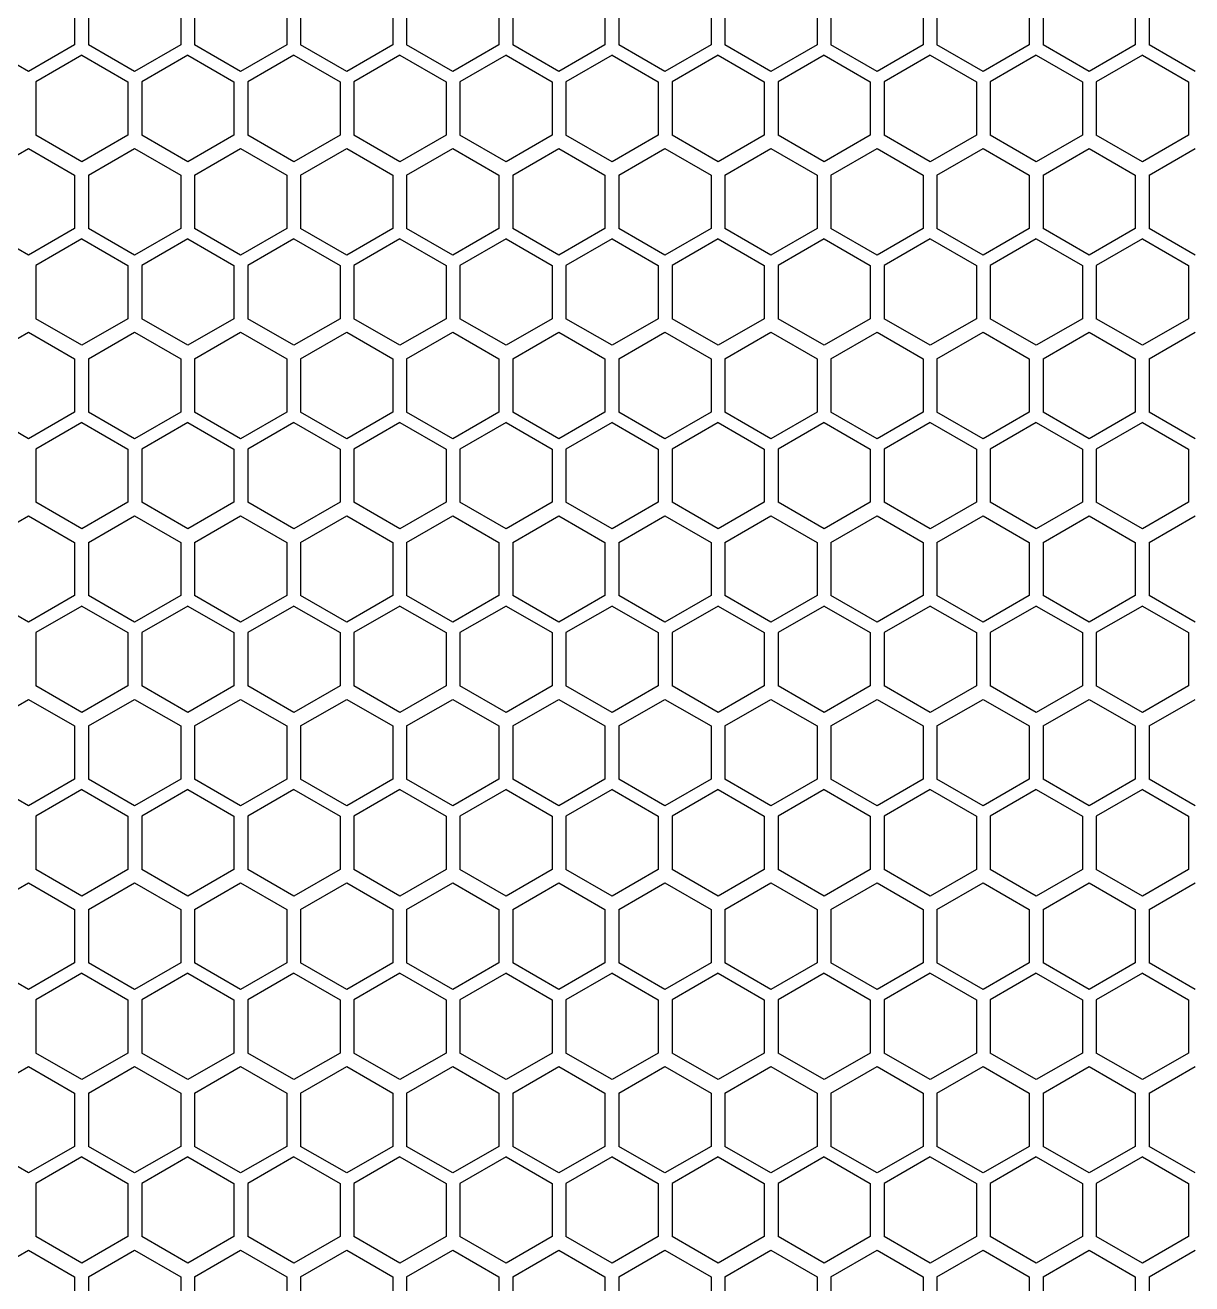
# Model space of a CAD drawing. Extents: x 61367 to 140945, y -1257 to 25588.
# Drawn here: x 73645 to 73746.2, y 15780.4 to 15889.6 of the extents above; entities that cross this region are included whole.
import ezdxf

# ---------------------------------------------------------------- set-up
doc = ezdxf.new("R2010")
doc.units = 0
doc.header["$MEASUREMENT"] = 0
doc.layers.get('0').update_dxf_attribs({"linetype": 'CONTINUOUS'})
doc.layers.add('4215-0412-2_0', color=7, linetype='CONTINUOUS')

# ---------------------------------------------------------------- blocks, each defined once
blk = doc.blocks.new('ERGRTHTHRT')
at = {"layer": '4215-0412-2_0', "color": 7, "linetype": 'Continuous'}
for p, q in [((-37524.92, -67801.05), (-37524.92, -67805.67)), ((-37523.72, -67801.05), (-37523.72, -67805.67)), ((-37515.72, -67801.05), (-37515.72, -67805.67)), ((-37514.52, -67801.05), (-37514.52, -67805.67)), ((-37506.52, -67801.05), (-37506.52, -67805.67)), ((-37505.32, -67801.05), (-37505.32, -67805.67)), ((-37497.32, -67801.05), (-37497.32, -67805.67)), ((-37496.12, -67801.05), (-37496.12, -67805.67)), ((-37488.12, -67801.05), (-37488.12, -67805.67)), ((-37486.92, -67801.05), (-37486.92, -67805.67)), ((-37478.92, -67801.05), (-37478.92, -67805.67)), ((-37477.72, -67801.05), (-37477.72, -67805.67)), ((-37469.72, -67801.05), (-37469.72, -67805.67)), ((-37468.52, -67801.05), (-37468.52, -67805.67)), ((-37460.52, -67801.05), (-37460.52, -67805.67)), ((-37459.32, -67801.05), (-37459.32, -67805.67)), ((-37451.32, -67801.05), (-37451.32, -67805.67)), ((-37450.12, -67801.05), (-37450.12, -67805.67)), ((-37442.12, -67801.05), (-37442.12, -67805.67)), ((-37440.92, -67801.05), (-37440.92, -67805.67)), ((-37432.92, -67801.05), (-37432.92, -67805.67)), ((-37431.72, -67801.05), (-37431.72, -67805.67)), ((-37528.92, -67807.98), (-37532.92, -67805.67)), ((-37524.92, -67805.67), (-37528.92, -67807.98)), ((-37519.72, -67807.98), (-37523.72, -67805.67)), ((-37515.72, -67805.67), (-37519.72, -67807.98)), ((-37510.52, -67807.98), (-37514.52, -67805.67)), ((-37506.52, -67805.67), (-37510.52, -67807.98)), ((-37501.32, -67807.98), (-37505.32, -67805.67)), ((-37497.32, -67805.67), (-37501.32, -67807.98)), ((-37492.12, -67807.98), (-37496.12, -67805.67)), ((-37488.12, -67805.67), (-37492.12, -67807.98)), ((-37482.92, -67807.98), (-37486.92, -67805.67)), ((-37478.92, -67805.67), (-37482.92, -67807.98)), ((-37473.72, -67807.98), (-37477.72, -67805.67)), ((-37469.72, -67805.67), (-37473.72, -67807.98)), ((-37464.52, -67807.98), (-37468.52, -67805.67)), ((-37460.52, -67805.67), (-37464.52, -67807.98)), ((-37455.32, -67807.98), (-37459.32, -67805.67)), ((-37451.32, -67805.67), (-37455.32, -67807.98)), ((-37446.12, -67807.98), (-37450.12, -67805.67)), ((-37442.12, -67805.67), (-37446.12, -67807.98)), ((-37436.92, -67807.98), (-37440.92, -67805.67)), ((-37432.92, -67805.67), (-37436.92, -67807.98)), ((-37427.72, -67807.98), (-37431.72, -67805.67)), ((-37524.3, -67806.57), (-37528.3, -67808.88)), ((-37524.3, -67806.57), (-37520.3, -67808.88)), ((-37515.1, -67806.57), (-37519.1, -67808.88)), ((-37515.1, -67806.57), (-37511.1, -67808.88)), ((-37505.9, -67806.57), (-37509.9, -67808.88)), ((-37505.9, -67806.57), (-37501.9, -67808.88)), ((-37496.7, -67806.57), (-37500.7, -67808.88)), ((-37496.7, -67806.57), (-37492.7, -67808.88)), ((-37487.5, -67806.57), (-37491.5, -67808.88)), ((-37487.5, -67806.57), (-37483.5, -67808.88)), ((-37478.3, -67806.57), (-37482.3, -67808.88)), ((-37478.3, -67806.57), (-37474.3, -67808.88)), ((-37469.1, -67806.57), (-37473.1, -67808.88)), ((-37469.1, -67806.57), (-37465.1, -67808.88)), ((-37459.9, -67806.57), (-37463.9, -67808.88)), ((-37459.9, -67806.57), (-37455.9, -67808.88)), ((-37450.7, -67806.57), (-37454.7, -67808.88)), ((-37450.7, -67806.57), (-37446.7, -67808.88)), ((-37441.5, -67806.57), (-37445.5, -67808.88)), ((-37441.5, -67806.57), (-37437.5, -67808.88)), ((-37432.3, -67806.57), (-37436.3, -67808.88)), ((-37432.3, -67806.57), (-37428.3, -67808.88)), ((-37528.3, -67808.88), (-37528.3, -67813.5)), ((-37520.3, -67808.88), (-37520.3, -67813.5)), ((-37519.1, -67808.88), (-37519.1, -67813.5)), ((-37511.1, -67808.88), (-37511.1, -67813.5)), ((-37509.9, -67808.88), (-37509.9, -67813.5)), ((-37501.9, -67808.88), (-37501.9, -67813.5)), ((-37500.7, -67808.88), (-37500.7, -67813.5)), ((-37492.7, -67808.88), (-37492.7, -67813.5)), ((-37491.5, -67808.88), (-37491.5, -67813.5)), ((-37483.5, -67808.88), (-37483.5, -67813.5)), ((-37482.3, -67808.88), (-37482.3, -67813.5)), ((-37474.3, -67808.88), (-37474.3, -67813.5)), ((-37473.1, -67808.88), (-37473.1, -67813.5)), ((-37465.1, -67808.88), (-37465.1, -67813.5)), ((-37463.9, -67808.88), (-37463.9, -67813.5)), ((-37455.9, -67808.88), (-37455.9, -67813.5)), ((-37454.7, -67808.88), (-37454.7, -67813.5)), ((-37446.7, -67808.88), (-37446.7, -67813.5)), ((-37445.5, -67808.88), (-37445.5, -67813.5)), ((-37437.5, -67808.88), (-37437.5, -67813.5)), ((-37436.3, -67808.88), (-37436.3, -67813.5)), ((-37428.3, -67808.88), (-37428.3, -67813.5)), ((-37524.3, -67815.81), (-37528.3, -67813.5)), ((-37520.3, -67813.5), (-37524.3, -67815.81)), ((-37515.1, -67815.81), (-37519.1, -67813.5)), ((-37511.1, -67813.5), (-37515.1, -67815.81)), ((-37505.9, -67815.81), (-37509.9, -67813.5)), ((-37501.9, -67813.5), (-37505.9, -67815.81)), ((-37496.7, -67815.81), (-37500.7, -67813.5)), ((-37492.7, -67813.5), (-37496.7, -67815.81)), ((-37487.5, -67815.81), (-37491.5, -67813.5)), ((-37483.5, -67813.5), (-37487.5, -67815.81)), ((-37478.3, -67815.81), (-37482.3, -67813.5)), ((-37474.3, -67813.5), (-37478.3, -67815.81)), ((-37469.1, -67815.81), (-37473.1, -67813.5)), ((-37465.1, -67813.5), (-37469.1, -67815.81)), ((-37459.9, -67815.81), (-37463.9, -67813.5)), ((-37455.9, -67813.5), (-37459.9, -67815.81)), ((-37450.7, -67815.81), (-37454.7, -67813.5)), ((-37446.7, -67813.5), (-37450.7, -67815.81)), ((-37441.5, -67815.81), (-37445.5, -67813.5)), ((-37437.5, -67813.5), (-37441.5, -67815.81)), ((-37432.3, -67815.81), (-37436.3, -67813.5)), ((-37428.3, -67813.5), (-37432.3, -67815.81)), ((-37532.92, -67816.98), (-37528.92, -67814.67)), ((-37528.92, -67814.67), (-37524.92, -67816.98)), ((-37523.72, -67816.98), (-37519.72, -67814.67)), ((-37519.72, -67814.67), (-37515.72, -67816.98)), ((-37514.52, -67816.98), (-37510.52, -67814.67)), ((-37510.52, -67814.67), (-37506.52, -67816.98)), ((-37505.32, -67816.98), (-37501.32, -67814.67)), ((-37501.32, -67814.67), (-37497.32, -67816.98)), ((-37496.12, -67816.98), (-37492.12, -67814.67)), ((-37492.12, -67814.67), (-37488.12, -67816.98)), ((-37486.92, -67816.98), (-37482.92, -67814.67)), ((-37482.92, -67814.67), (-37478.92, -67816.98)), ((-37477.72, -67816.98), (-37473.72, -67814.67)), ((-37473.72, -67814.67), (-37469.72, -67816.98)), ((-37468.52, -67816.98), (-37464.52, -67814.67)), ((-37464.52, -67814.67), (-37460.52, -67816.98)), ((-37459.32, -67816.98), (-37455.32, -67814.67)), ((-37455.32, -67814.67), (-37451.32, -67816.98)), ((-37450.12, -67816.98), (-37446.12, -67814.67)), ((-37446.12, -67814.67), (-37442.12, -67816.98)), ((-37440.92, -67816.98), (-37436.92, -67814.67)), ((-37436.92, -67814.67), (-37432.92, -67816.98)), ((-37431.72, -67816.98), (-37427.72, -67814.67)), ((-37524.92, -67816.98), (-37524.92, -67821.6)), ((-37523.72, -67816.98), (-37523.72, -67821.6)), ((-37515.72, -67816.98), (-37515.72, -67821.6)), ((-37514.52, -67816.98), (-37514.52, -67821.6)), ((-37506.52, -67816.98), (-37506.52, -67821.6)), ((-37505.32, -67816.98), (-37505.32, -67821.6)), ((-37497.32, -67816.98), (-37497.32, -67821.6)), ((-37496.12, -67816.98), (-37496.12, -67821.6)), ((-37488.12, -67816.98), (-37488.12, -67821.6)), ((-37486.92, -67816.98), (-37486.92, -67821.6)), ((-37478.92, -67816.98), (-37478.92, -67821.6)), ((-37477.72, -67816.98), (-37477.72, -67821.6)), ((-37469.72, -67816.98), (-37469.72, -67821.6)), ((-37468.52, -67816.98), (-37468.52, -67821.6)), ((-37460.52, -67816.98), (-37460.52, -67821.6)), ((-37459.32, -67816.98), (-37459.32, -67821.6)), ((-37451.32, -67816.98), (-37451.32, -67821.6)), ((-37450.12, -67816.98), (-37450.12, -67821.6)), ((-37442.12, -67816.98), (-37442.12, -67821.6)), ((-37440.92, -67816.98), (-37440.92, -67821.6)), ((-37432.92, -67816.98), (-37432.92, -67821.6)), ((-37431.72, -67816.98), (-37431.72, -67821.6)), ((-37528.92, -67823.91), (-37532.92, -67821.6)), ((-37524.92, -67821.6), (-37528.92, -67823.91)), ((-37519.72, -67823.91), (-37523.72, -67821.6)), ((-37515.72, -67821.6), (-37519.72, -67823.91)), ((-37510.52, -67823.91), (-37514.52, -67821.6)), ((-37506.52, -67821.6), (-37510.52, -67823.91)), ((-37501.32, -67823.91), (-37505.32, -67821.6)), ((-37497.32, -67821.6), (-37501.32, -67823.91)), ((-37492.12, -67823.91), (-37496.12, -67821.6)), ((-37488.12, -67821.6), (-37492.12, -67823.91)), ((-37482.92, -67823.91), (-37486.92, -67821.6)), ((-37478.92, -67821.6), (-37482.92, -67823.91)), ((-37473.72, -67823.91), (-37477.72, -67821.6)), ((-37469.72, -67821.6), (-37473.72, -67823.91)), ((-37464.52, -67823.91), (-37468.52, -67821.6)), ((-37460.52, -67821.6), (-37464.52, -67823.91)), ((-37455.32, -67823.91), (-37459.32, -67821.6)), ((-37451.32, -67821.6), (-37455.32, -67823.91)), ((-37446.12, -67823.91), (-37450.12, -67821.6)), ((-37442.12, -67821.6), (-37446.12, -67823.91)), ((-37436.92, -67823.91), (-37440.92, -67821.6)), ((-37432.92, -67821.6), (-37436.92, -67823.91)), ((-37427.72, -67823.91), (-37431.72, -67821.6)), ((-37524.3, -67822.5), (-37528.3, -67824.81)), ((-37524.3, -67822.5), (-37520.3, -67824.81)), ((-37515.1, -67822.5), (-37519.1, -67824.81)), ((-37515.1, -67822.5), (-37511.1, -67824.81)), ((-37505.9, -67822.5), (-37509.9, -67824.81)), ((-37505.9, -67822.5), (-37501.9, -67824.81)), ((-37496.7, -67822.5), (-37500.7, -67824.81)), ((-37496.7, -67822.5), (-37492.7, -67824.81)), ((-37487.5, -67822.5), (-37491.5, -67824.81)), ((-37487.5, -67822.5), (-37483.5, -67824.81)), ((-37478.3, -67822.5), (-37482.3, -67824.81)), ((-37478.3, -67822.5), (-37474.3, -67824.81)), ((-37469.1, -67822.5), (-37473.1, -67824.81)), ((-37469.1, -67822.5), (-37465.1, -67824.81)), ((-37459.9, -67822.5), (-37463.9, -67824.81)), ((-37459.9, -67822.5), (-37455.9, -67824.81)), ((-37450.7, -67822.5), (-37454.7, -67824.81)), ((-37450.7, -67822.5), (-37446.7, -67824.81)), ((-37441.5, -67822.5), (-37445.5, -67824.81)), ((-37441.5, -67822.5), (-37437.5, -67824.81)), ((-37432.3, -67822.5), (-37436.3, -67824.81)), ((-37432.3, -67822.5), (-37428.3, -67824.81)), ((-37528.3, -67824.81), (-37528.3, -67829.43)), ((-37520.3, -67824.81), (-37520.3, -67829.43)), ((-37519.1, -67824.81), (-37519.1, -67829.43)), ((-37511.1, -67824.81), (-37511.1, -67829.43)), ((-37509.9, -67824.81), (-37509.9, -67829.43)), ((-37501.9, -67824.81), (-37501.9, -67829.43)), ((-37500.7, -67824.81), (-37500.7, -67829.43)), ((-37492.7, -67824.81), (-37492.7, -67829.43)), ((-37491.5, -67824.81), (-37491.5, -67829.43)), ((-37483.5, -67824.81), (-37483.5, -67829.43)), ((-37482.3, -67824.81), (-37482.3, -67829.43)), ((-37474.3, -67824.81), (-37474.3, -67829.43)), ((-37473.1, -67824.81), (-37473.1, -67829.43)), ((-37465.1, -67824.81), (-37465.1, -67829.43)), ((-37463.9, -67824.81), (-37463.9, -67829.43)), ((-37455.9, -67824.81), (-37455.9, -67829.43)), ((-37454.7, -67824.81), (-37454.7, -67829.43)), ((-37446.7, -67824.81), (-37446.7, -67829.43)), ((-37445.5, -67824.81), (-37445.5, -67829.43)), ((-37437.5, -67824.81), (-37437.5, -67829.43)), ((-37436.3, -67824.81), (-37436.3, -67829.43)), ((-37428.3, -67824.81), (-37428.3, -67829.43)), ((-37524.3, -67831.74), (-37528.3, -67829.43)), ((-37520.3, -67829.43), (-37524.3, -67831.74)), ((-37515.1, -67831.74), (-37519.1, -67829.43)), ((-37511.1, -67829.43), (-37515.1, -67831.74)), ((-37505.9, -67831.74), (-37509.9, -67829.43)), ((-37501.9, -67829.43), (-37505.9, -67831.74)), ((-37496.7, -67831.74), (-37500.7, -67829.43)), ((-37492.7, -67829.43), (-37496.7, -67831.74)), ((-37487.5, -67831.74), (-37491.5, -67829.43)), ((-37483.5, -67829.43), (-37487.5, -67831.74)), ((-37478.3, -67831.74), (-37482.3, -67829.43)), ((-37474.3, -67829.43), (-37478.3, -67831.74)), ((-37469.1, -67831.74), (-37473.1, -67829.43)), ((-37465.1, -67829.43), (-37469.1, -67831.74)), ((-37459.9, -67831.74), (-37463.9, -67829.43)), ((-37455.9, -67829.43), (-37459.9, -67831.74)), ((-37450.7, -67831.74), (-37454.7, -67829.43)), ((-37446.7, -67829.43), (-37450.7, -67831.74)), ((-37441.5, -67831.74), (-37445.5, -67829.43)), ((-37437.5, -67829.43), (-37441.5, -67831.74)), ((-37432.3, -67831.74), (-37436.3, -67829.43)), ((-37428.3, -67829.43), (-37432.3, -67831.74)), ((-37532.92, -67832.91), (-37528.92, -67830.6)), ((-37528.92, -67830.6), (-37524.92, -67832.91)), ((-37523.72, -67832.91), (-37519.72, -67830.6)), ((-37519.72, -67830.6), (-37515.72, -67832.91)), ((-37514.52, -67832.91), (-37510.52, -67830.6)), ((-37510.52, -67830.6), (-37506.52, -67832.91)), ((-37505.32, -67832.91), (-37501.32, -67830.6)), ((-37501.32, -67830.6), (-37497.32, -67832.91)), ((-37496.12, -67832.91), (-37492.12, -67830.6)), ((-37492.12, -67830.6), (-37488.12, -67832.91)), ((-37486.92, -67832.91), (-37482.92, -67830.6)), ((-37482.92, -67830.6), (-37478.92, -67832.91)), ((-37477.72, -67832.91), (-37473.72, -67830.6)), ((-37473.72, -67830.6), (-37469.72, -67832.91)), ((-37468.52, -67832.91), (-37464.52, -67830.6)), ((-37464.52, -67830.6), (-37460.52, -67832.91)), ((-37459.32, -67832.91), (-37455.32, -67830.6)), ((-37455.32, -67830.6), (-37451.32, -67832.91)), ((-37450.12, -67832.91), (-37446.12, -67830.6)), ((-37446.12, -67830.6), (-37442.12, -67832.91)), ((-37440.92, -67832.91), (-37436.92, -67830.6)), ((-37436.92, -67830.6), (-37432.92, -67832.91)), ((-37431.72, -67832.91), (-37427.72, -67830.6)), ((-37524.92, -67832.91), (-37524.92, -67837.53)), ((-37523.72, -67832.91), (-37523.72, -67837.53)), ((-37515.72, -67832.91), (-37515.72, -67837.53)), ((-37514.52, -67832.91), (-37514.52, -67837.53)), ((-37506.52, -67832.91), (-37506.52, -67837.53)), ((-37505.32, -67832.91), (-37505.32, -67837.53)), ((-37497.32, -67832.91), (-37497.32, -67837.53)), ((-37496.12, -67832.91), (-37496.12, -67837.53)), ((-37488.12, -67832.91), (-37488.12, -67837.53)), ((-37486.92, -67832.91), (-37486.92, -67837.53)), ((-37478.92, -67832.91), (-37478.92, -67837.53)), ((-37477.72, -67832.91), (-37477.72, -67837.53)), ((-37469.72, -67832.91), (-37469.72, -67837.53)), ((-37468.52, -67832.91), (-37468.52, -67837.53)), ((-37460.52, -67832.91), (-37460.52, -67837.53)), ((-37459.32, -67832.91), (-37459.32, -67837.53)), ((-37451.32, -67832.91), (-37451.32, -67837.53)), ((-37450.12, -67832.91), (-37450.12, -67837.53)), ((-37442.12, -67832.91), (-37442.12, -67837.53)), ((-37440.92, -67832.91), (-37440.92, -67837.53)), ((-37432.92, -67832.91), (-37432.92, -67837.53)), ((-37431.72, -67832.91), (-37431.72, -67837.53)), ((-37528.92, -67839.84), (-37532.92, -67837.53)), ((-37524.92, -67837.53), (-37528.92, -67839.84)), ((-37519.72, -67839.84), (-37523.72, -67837.53)), ((-37515.72, -67837.53), (-37519.72, -67839.84)), ((-37510.52, -67839.84), (-37514.52, -67837.53)), ((-37506.52, -67837.53), (-37510.52, -67839.84)), ((-37501.32, -67839.84), (-37505.32, -67837.53)), ((-37497.32, -67837.53), (-37501.32, -67839.84)), ((-37492.12, -67839.84), (-37496.12, -67837.53)), ((-37488.12, -67837.53), (-37492.12, -67839.84)), ((-37482.92, -67839.84), (-37486.92, -67837.53)), ((-37478.92, -67837.53), (-37482.92, -67839.84)), ((-37473.72, -67839.84), (-37477.72, -67837.53)), ((-37469.72, -67837.53), (-37473.72, -67839.84)), ((-37464.52, -67839.84), (-37468.52, -67837.53)), ((-37460.52, -67837.53), (-37464.52, -67839.84)), ((-37455.32, -67839.84), (-37459.32, -67837.53)), ((-37451.32, -67837.53), (-37455.32, -67839.84)), ((-37446.12, -67839.84), (-37450.12, -67837.53)), ((-37442.12, -67837.53), (-37446.12, -67839.84)), ((-37436.92, -67839.84), (-37440.92, -67837.53)), ((-37432.92, -67837.53), (-37436.92, -67839.84)), ((-37427.72, -67839.84), (-37431.72, -67837.53)), ((-37524.3, -67838.43), (-37528.3, -67840.74)), ((-37524.3, -67838.43), (-37520.3, -67840.74)), ((-37515.1, -67838.43), (-37519.1, -67840.74)), ((-37515.1, -67838.43), (-37511.1, -67840.74)), ((-37505.9, -67838.43), (-37509.9, -67840.74)), ((-37505.9, -67838.43), (-37501.9, -67840.74)), ((-37496.7, -67838.43), (-37500.7, -67840.74)), ((-37496.7, -67838.43), (-37492.7, -67840.74)), ((-37487.5, -67838.43), (-37491.5, -67840.74)), ((-37487.5, -67838.43), (-37483.5, -67840.74)), ((-37478.3, -67838.43), (-37482.3, -67840.74)), ((-37478.3, -67838.43), (-37474.3, -67840.74)), ((-37469.1, -67838.43), (-37473.1, -67840.74)), ((-37469.1, -67838.43), (-37465.1, -67840.74)), ((-37459.9, -67838.43), (-37463.9, -67840.74)), ((-37459.9, -67838.43), (-37455.9, -67840.74)), ((-37450.7, -67838.43), (-37454.7, -67840.74)), ((-37450.7, -67838.43), (-37446.7, -67840.74)), ((-37441.5, -67838.43), (-37445.5, -67840.74)), ((-37441.5, -67838.43), (-37437.5, -67840.74)), ((-37432.3, -67838.43), (-37436.3, -67840.74)), ((-37432.3, -67838.43), (-37428.3, -67840.74)), ((-37528.3, -67840.74), (-37528.3, -67845.36)), ((-37520.3, -67840.74), (-37520.3, -67845.36)), ((-37519.1, -67840.74), (-37519.1, -67845.36)), ((-37511.1, -67840.74), (-37511.1, -67845.36)), ((-37509.9, -67840.74), (-37509.9, -67845.36)), ((-37501.9, -67840.74), (-37501.9, -67845.36)), ((-37500.7, -67840.74), (-37500.7, -67845.36)), ((-37492.7, -67840.74), (-37492.7, -67845.36)), ((-37491.5, -67840.74), (-37491.5, -67845.36)), ((-37483.5, -67840.74), (-37483.5, -67845.36)), ((-37482.3, -67840.74), (-37482.3, -67845.36)), ((-37474.3, -67840.74), (-37474.3, -67845.36)), ((-37473.1, -67840.74), (-37473.1, -67845.36)), ((-37465.1, -67840.74), (-37465.1, -67845.36)), ((-37463.9, -67840.74), (-37463.9, -67845.36)), ((-37455.9, -67840.74), (-37455.9, -67845.36)), ((-37454.7, -67840.74), (-37454.7, -67845.36)), ((-37446.7, -67840.74), (-37446.7, -67845.36)), ((-37445.5, -67840.74), (-37445.5, -67845.36)), ((-37437.5, -67840.74), (-37437.5, -67845.36)), ((-37436.3, -67840.74), (-37436.3, -67845.36)), ((-37428.3, -67840.74), (-37428.3, -67845.36)), ((-37524.3, -67847.67), (-37528.3, -67845.36)), ((-37520.3, -67845.36), (-37524.3, -67847.67)), ((-37515.1, -67847.67), (-37519.1, -67845.36)), ((-37511.1, -67845.36), (-37515.1, -67847.67)), ((-37505.9, -67847.67), (-37509.9, -67845.36)), ((-37501.9, -67845.36), (-37505.9, -67847.67)), ((-37496.7, -67847.67), (-37500.7, -67845.36)), ((-37492.7, -67845.36), (-37496.7, -67847.67)), ((-37487.5, -67847.67), (-37491.5, -67845.36)), ((-37483.5, -67845.36), (-37487.5, -67847.67)), ((-37478.3, -67847.67), (-37482.3, -67845.36)), ((-37474.3, -67845.36), (-37478.3, -67847.67)), ((-37469.1, -67847.67), (-37473.1, -67845.36)), ((-37465.1, -67845.36), (-37469.1, -67847.67)), ((-37459.9, -67847.67), (-37463.9, -67845.36)), ((-37455.9, -67845.36), (-37459.9, -67847.67)), ((-37450.7, -67847.67), (-37454.7, -67845.36)), ((-37446.7, -67845.36), (-37450.7, -67847.67)), ((-37441.5, -67847.67), (-37445.5, -67845.36)), ((-37437.5, -67845.36), (-37441.5, -67847.67)), ((-37432.3, -67847.67), (-37436.3, -67845.36)), ((-37428.3, -67845.36), (-37432.3, -67847.67)), ((-37532.92, -67848.84), (-37528.92, -67846.53)), ((-37528.92, -67846.53), (-37524.92, -67848.84)), ((-37523.72, -67848.84), (-37519.72, -67846.53)), ((-37519.72, -67846.53), (-37515.72, -67848.84)), ((-37514.52, -67848.84), (-37510.52, -67846.53)), ((-37510.52, -67846.53), (-37506.52, -67848.84)), ((-37505.32, -67848.84), (-37501.32, -67846.53)), ((-37501.32, -67846.53), (-37497.32, -67848.84)), ((-37496.12, -67848.84), (-37492.12, -67846.53)), ((-37492.12, -67846.53), (-37488.12, -67848.84)), ((-37486.92, -67848.84), (-37482.92, -67846.53)), ((-37482.92, -67846.53), (-37478.92, -67848.84)), ((-37477.72, -67848.84), (-37473.72, -67846.53)), ((-37473.72, -67846.53), (-37469.72, -67848.84)), ((-37468.52, -67848.84), (-37464.52, -67846.53)), ((-37464.52, -67846.53), (-37460.52, -67848.84)), ((-37459.32, -67848.84), (-37455.32, -67846.53)), ((-37455.32, -67846.53), (-37451.32, -67848.84)), ((-37450.12, -67848.84), (-37446.12, -67846.53)), ((-37446.12, -67846.53), (-37442.12, -67848.84)), ((-37440.92, -67848.84), (-37436.92, -67846.53)), ((-37436.92, -67846.53), (-37432.92, -67848.84)), ((-37431.72, -67848.84), (-37427.72, -67846.53)), ((-37524.92, -67848.84), (-37524.92, -67853.46)), ((-37523.72, -67848.84), (-37523.72, -67853.46)), ((-37515.72, -67848.84), (-37515.72, -67853.46)), ((-37514.52, -67848.84), (-37514.52, -67853.46)), ((-37506.52, -67848.84), (-37506.52, -67853.46)), ((-37505.32, -67848.84), (-37505.32, -67853.46)), ((-37497.32, -67848.84), (-37497.32, -67853.46)), ((-37496.12, -67848.84), (-37496.12, -67853.46)), ((-37488.12, -67848.84), (-37488.12, -67853.46)), ((-37486.92, -67848.84), (-37486.92, -67853.46)), ((-37478.92, -67848.84), (-37478.92, -67853.46)), ((-37477.72, -67848.84), (-37477.72, -67853.46)), ((-37469.72, -67848.84), (-37469.72, -67853.46)), ((-37468.52, -67848.84), (-37468.52, -67853.46)), ((-37460.52, -67848.84), (-37460.52, -67853.46)), ((-37459.32, -67848.84), (-37459.32, -67853.46)), ((-37451.32, -67848.84), (-37451.32, -67853.46)), ((-37450.12, -67848.84), (-37450.12, -67853.46)), ((-37442.12, -67848.84), (-37442.12, -67853.46)), ((-37440.92, -67848.84), (-37440.92, -67853.46)), ((-37432.92, -67848.84), (-37432.92, -67853.46)), ((-37431.72, -67848.84), (-37431.72, -67853.46)), ((-37528.92, -67855.77), (-37532.92, -67853.46)), ((-37524.92, -67853.46), (-37528.92, -67855.77)), ((-37519.72, -67855.77), (-37523.72, -67853.46)), ((-37515.72, -67853.46), (-37519.72, -67855.77)), ((-37510.52, -67855.77), (-37514.52, -67853.46)), ((-37506.52, -67853.46), (-37510.52, -67855.77)), ((-37501.32, -67855.77), (-37505.32, -67853.46)), ((-37497.32, -67853.46), (-37501.32, -67855.77)), ((-37492.12, -67855.77), (-37496.12, -67853.46)), ((-37488.12, -67853.46), (-37492.12, -67855.77)), ((-37482.92, -67855.77), (-37486.92, -67853.46)), ((-37478.92, -67853.46), (-37482.92, -67855.77)), ((-37473.72, -67855.77), (-37477.72, -67853.46)), ((-37469.72, -67853.46), (-37473.72, -67855.77)), ((-37464.52, -67855.77), (-37468.52, -67853.46)), ((-37460.52, -67853.46), (-37464.52, -67855.77)), ((-37455.32, -67855.77), (-37459.32, -67853.46)), ((-37451.32, -67853.46), (-37455.32, -67855.77)), ((-37446.12, -67855.77), (-37450.12, -67853.46)), ((-37442.12, -67853.46), (-37446.12, -67855.77)), ((-37436.92, -67855.77), (-37440.92, -67853.46)), ((-37432.92, -67853.46), (-37436.92, -67855.77)), ((-37427.72, -67855.77), (-37431.72, -67853.46)), ((-37524.3, -67854.36), (-37528.3, -67856.67)), ((-37524.3, -67854.36), (-37520.3, -67856.67)), ((-37515.1, -67854.36), (-37519.1, -67856.67)), ((-37515.1, -67854.36), (-37511.1, -67856.67)), ((-37505.9, -67854.36), (-37509.9, -67856.67)), ((-37505.9, -67854.36), (-37501.9, -67856.67)), ((-37496.7, -67854.36), (-37500.7, -67856.67)), ((-37496.7, -67854.36), (-37492.7, -67856.67)), ((-37487.5, -67854.36), (-37491.5, -67856.67)), ((-37487.5, -67854.36), (-37483.5, -67856.67)), ((-37478.3, -67854.36), (-37482.3, -67856.67)), ((-37478.3, -67854.36), (-37474.3, -67856.67)), ((-37469.1, -67854.36), (-37473.1, -67856.67)), ((-37469.1, -67854.36), (-37465.1, -67856.67)), ((-37459.9, -67854.36), (-37463.9, -67856.67)), ((-37459.9, -67854.36), (-37455.9, -67856.67)), ((-37450.7, -67854.36), (-37454.7, -67856.67)), ((-37450.7, -67854.36), (-37446.7, -67856.67)), ((-37441.5, -67854.36), (-37445.5, -67856.67)), ((-37441.5, -67854.36), (-37437.5, -67856.67)), ((-37432.3, -67854.36), (-37436.3, -67856.67)), ((-37432.3, -67854.36), (-37428.3, -67856.67)), ((-37528.3, -67856.67), (-37528.3, -67861.29)), ((-37520.3, -67856.67), (-37520.3, -67861.29)), ((-37519.1, -67856.67), (-37519.1, -67861.29)), ((-37511.1, -67856.67), (-37511.1, -67861.29)), ((-37509.9, -67856.67), (-37509.9, -67861.29)), ((-37501.9, -67856.67), (-37501.9, -67861.29)), ((-37500.7, -67856.67), (-37500.7, -67861.29)), ((-37492.7, -67856.67), (-37492.7, -67861.29)), ((-37491.5, -67856.67), (-37491.5, -67861.29)), ((-37483.5, -67856.67), (-37483.5, -67861.29)), ((-37482.3, -67856.67), (-37482.3, -67861.29)), ((-37474.3, -67856.67), (-37474.3, -67861.29)), ((-37473.1, -67856.67), (-37473.1, -67861.29)), ((-37465.1, -67856.67), (-37465.1, -67861.29)), ((-37463.9, -67856.67), (-37463.9, -67861.29)), ((-37455.9, -67856.67), (-37455.9, -67861.29)), ((-37454.7, -67856.67), (-37454.7, -67861.29)), ((-37446.7, -67856.67), (-37446.7, -67861.29)), ((-37445.5, -67856.67), (-37445.5, -67861.29)), ((-37437.5, -67856.67), (-37437.5, -67861.29)), ((-37436.3, -67856.67), (-37436.3, -67861.29)), ((-37428.3, -67856.67), (-37428.3, -67861.29)), ((-37524.3, -67863.6), (-37528.3, -67861.29)), ((-37520.3, -67861.29), (-37524.3, -67863.6)), ((-37515.1, -67863.6), (-37519.1, -67861.29)), ((-37511.1, -67861.29), (-37515.1, -67863.6)), ((-37505.9, -67863.6), (-37509.9, -67861.29)), ((-37501.9, -67861.29), (-37505.9, -67863.6)), ((-37496.7, -67863.6), (-37500.7, -67861.29)), ((-37492.7, -67861.29), (-37496.7, -67863.6)), ((-37487.5, -67863.6), (-37491.5, -67861.29)), ((-37483.5, -67861.29), (-37487.5, -67863.6)), ((-37478.3, -67863.6), (-37482.3, -67861.29)), ((-37474.3, -67861.29), (-37478.3, -67863.6)), ((-37469.1, -67863.6), (-37473.1, -67861.29)), ((-37465.1, -67861.29), (-37469.1, -67863.6)), ((-37459.9, -67863.6), (-37463.9, -67861.29)), ((-37455.9, -67861.29), (-37459.9, -67863.6)), ((-37450.7, -67863.6), (-37454.7, -67861.29)), ((-37446.7, -67861.29), (-37450.7, -67863.6)), ((-37441.5, -67863.6), (-37445.5, -67861.29)), ((-37437.5, -67861.29), (-37441.5, -67863.6)), ((-37432.3, -67863.6), (-37436.3, -67861.29)), ((-37428.3, -67861.29), (-37432.3, -67863.6)), ((-37532.92, -67864.77), (-37528.92, -67862.46)), ((-37528.92, -67862.46), (-37524.92, -67864.77)), ((-37523.72, -67864.77), (-37519.72, -67862.46)), ((-37519.72, -67862.46), (-37515.72, -67864.77)), ((-37514.52, -67864.77), (-37510.52, -67862.46)), ((-37510.52, -67862.46), (-37506.52, -67864.77)), ((-37505.32, -67864.77), (-37501.32, -67862.46)), ((-37501.32, -67862.46), (-37497.32, -67864.77)), ((-37496.12, -67864.77), (-37492.12, -67862.46)), ((-37492.12, -67862.46), (-37488.12, -67864.77)), ((-37486.92, -67864.77), (-37482.92, -67862.46)), ((-37482.92, -67862.46), (-37478.92, -67864.77)), ((-37477.72, -67864.77), (-37473.72, -67862.46)), ((-37473.72, -67862.46), (-37469.72, -67864.77)), ((-37468.52, -67864.77), (-37464.52, -67862.46)), ((-37464.52, -67862.46), (-37460.52, -67864.77)), ((-37459.32, -67864.77), (-37455.32, -67862.46)), ((-37455.32, -67862.46), (-37451.32, -67864.77)), ((-37450.12, -67864.77), (-37446.12, -67862.46)), ((-37446.12, -67862.46), (-37442.12, -67864.77)), ((-37440.92, -67864.77), (-37436.92, -67862.46)), ((-37436.92, -67862.46), (-37432.92, -67864.77)), ((-37431.72, -67864.77), (-37427.72, -67862.46)), ((-37524.92, -67864.77), (-37524.92, -67869.39)), ((-37523.72, -67864.77), (-37523.72, -67869.39)), ((-37515.72, -67864.77), (-37515.72, -67869.39)), ((-37514.52, -67864.77), (-37514.52, -67869.39)), ((-37506.52, -67864.77), (-37506.52, -67869.39)), ((-37505.32, -67864.77), (-37505.32, -67869.39)), ((-37497.32, -67864.77), (-37497.32, -67869.39)), ((-37496.12, -67864.77), (-37496.12, -67869.39)), ((-37488.12, -67864.77), (-37488.12, -67869.39)), ((-37486.92, -67864.77), (-37486.92, -67869.39)), ((-37478.92, -67864.77), (-37478.92, -67869.39)), ((-37477.72, -67864.77), (-37477.72, -67869.39)), ((-37469.72, -67864.77), (-37469.72, -67869.39)), ((-37468.52, -67864.77), (-37468.52, -67869.39)), ((-37460.52, -67864.77), (-37460.52, -67869.39)), ((-37459.32, -67864.77), (-37459.32, -67869.39)), ((-37451.32, -67864.77), (-37451.32, -67869.39)), ((-37450.12, -67864.77), (-37450.12, -67869.39)), ((-37442.12, -67864.77), (-37442.12, -67869.39)), ((-37440.92, -67864.77), (-37440.92, -67869.39)), ((-37432.92, -67864.77), (-37432.92, -67869.39)), ((-37431.72, -67864.77), (-37431.72, -67869.39)), ((-37528.92, -67871.7), (-37532.92, -67869.39)), ((-37524.92, -67869.39), (-37528.92, -67871.7)), ((-37519.72, -67871.7), (-37523.72, -67869.39)), ((-37515.72, -67869.39), (-37519.72, -67871.7)), ((-37510.52, -67871.7), (-37514.52, -67869.39)), ((-37506.52, -67869.39), (-37510.52, -67871.7)), ((-37501.32, -67871.7), (-37505.32, -67869.39)), ((-37497.32, -67869.39), (-37501.32, -67871.7)), ((-37492.12, -67871.7), (-37496.12, -67869.39)), ((-37488.12, -67869.39), (-37492.12, -67871.7)), ((-37482.92, -67871.7), (-37486.92, -67869.39)), ((-37478.92, -67869.39), (-37482.92, -67871.7)), ((-37473.72, -67871.7), (-37477.72, -67869.39)), ((-37469.72, -67869.39), (-37473.72, -67871.7)), ((-37464.52, -67871.7), (-37468.52, -67869.39)), ((-37460.52, -67869.39), (-37464.52, -67871.7)), ((-37455.32, -67871.7), (-37459.32, -67869.39)), ((-37451.32, -67869.39), (-37455.32, -67871.7)), ((-37446.12, -67871.7), (-37450.12, -67869.39)), ((-37442.12, -67869.39), (-37446.12, -67871.7)), ((-37436.92, -67871.7), (-37440.92, -67869.39)), ((-37432.92, -67869.39), (-37436.92, -67871.7)), ((-37427.72, -67871.7), (-37431.72, -67869.39)), ((-37524.3, -67870.29), (-37528.3, -67872.6)), ((-37524.3, -67870.29), (-37520.3, -67872.6)), ((-37515.1, -67870.29), (-37519.1, -67872.6)), ((-37515.1, -67870.29), (-37511.1, -67872.6)), ((-37505.9, -67870.29), (-37509.9, -67872.6)), ((-37505.9, -67870.29), (-37501.9, -67872.6)), ((-37496.7, -67870.29), (-37500.7, -67872.6)), ((-37496.7, -67870.29), (-37492.7, -67872.6)), ((-37487.5, -67870.29), (-37491.5, -67872.6)), ((-37487.5, -67870.29), (-37483.5, -67872.6)), ((-37478.3, -67870.29), (-37482.3, -67872.6)), ((-37478.3, -67870.29), (-37474.3, -67872.6)), ((-37469.1, -67870.29), (-37473.1, -67872.6)), ((-37469.1, -67870.29), (-37465.1, -67872.6)), ((-37459.9, -67870.29), (-37463.9, -67872.6)), ((-37459.9, -67870.29), (-37455.9, -67872.6)), ((-37450.7, -67870.29), (-37454.7, -67872.6)), ((-37450.7, -67870.29), (-37446.7, -67872.6)), ((-37441.5, -67870.29), (-37445.5, -67872.6)), ((-37441.5, -67870.29), (-37437.5, -67872.6)), ((-37432.3, -67870.29), (-37436.3, -67872.6)), ((-37432.3, -67870.29), (-37428.3, -67872.6)), ((-37528.3, -67872.6), (-37528.3, -67877.22)), ((-37520.3, -67872.6), (-37520.3, -67877.22)), ((-37519.1, -67872.6), (-37519.1, -67877.22)), ((-37511.1, -67872.6), (-37511.1, -67877.22)), ((-37509.9, -67872.6), (-37509.9, -67877.22)), ((-37501.9, -67872.6), (-37501.9, -67877.22)), ((-37500.7, -67872.6), (-37500.7, -67877.22)), ((-37492.7, -67872.6), (-37492.7, -67877.22)), ((-37491.5, -67872.6), (-37491.5, -67877.22)), ((-37483.5, -67872.6), (-37483.5, -67877.22)), ((-37482.3, -67872.6), (-37482.3, -67877.22)), ((-37474.3, -67872.6), (-37474.3, -67877.22)), ((-37473.1, -67872.6), (-37473.1, -67877.22)), ((-37465.1, -67872.6), (-37465.1, -67877.22)), ((-37463.9, -67872.6), (-37463.9, -67877.22)), ((-37455.9, -67872.6), (-37455.9, -67877.22)), ((-37454.7, -67872.6), (-37454.7, -67877.22)), ((-37446.7, -67872.6), (-37446.7, -67877.22)), ((-37445.5, -67872.6), (-37445.5, -67877.22)), ((-37437.5, -67872.6), (-37437.5, -67877.22)), ((-37436.3, -67872.6), (-37436.3, -67877.22)), ((-37428.3, -67872.6), (-37428.3, -67877.22)), ((-37524.3, -67879.53), (-37528.3, -67877.22)), ((-37520.3, -67877.22), (-37524.3, -67879.53)), ((-37515.1, -67879.53), (-37519.1, -67877.22)), ((-37511.1, -67877.22), (-37515.1, -67879.53)), ((-37505.9, -67879.53), (-37509.9, -67877.22)), ((-37501.9, -67877.22), (-37505.9, -67879.53)), ((-37496.7, -67879.53), (-37500.7, -67877.22)), ((-37492.7, -67877.22), (-37496.7, -67879.53)), ((-37487.5, -67879.53), (-37491.5, -67877.22)), ((-37483.5, -67877.22), (-37487.5, -67879.53)), ((-37478.3, -67879.53), (-37482.3, -67877.22)), ((-37474.3, -67877.22), (-37478.3, -67879.53)), ((-37469.1, -67879.53), (-37473.1, -67877.22)), ((-37465.1, -67877.22), (-37469.1, -67879.53)), ((-37459.9, -67879.53), (-37463.9, -67877.22)), ((-37455.9, -67877.22), (-37459.9, -67879.53)), ((-37450.7, -67879.53), (-37454.7, -67877.22)), ((-37446.7, -67877.22), (-37450.7, -67879.53)), ((-37441.5, -67879.53), (-37445.5, -67877.22)), ((-37437.5, -67877.22), (-37441.5, -67879.53)), ((-37432.3, -67879.53), (-37436.3, -67877.22)), ((-37428.3, -67877.22), (-37432.3, -67879.53)), ((-37532.92, -67880.7), (-37528.92, -67878.39)), ((-37528.92, -67878.39), (-37524.92, -67880.7)), ((-37523.72, -67880.7), (-37519.72, -67878.39)), ((-37519.72, -67878.39), (-37515.72, -67880.7)), ((-37514.52, -67880.7), (-37510.52, -67878.39)), ((-37510.52, -67878.39), (-37506.52, -67880.7)), ((-37505.32, -67880.7), (-37501.32, -67878.39)), ((-37501.32, -67878.39), (-37497.32, -67880.7)), ((-37496.12, -67880.7), (-37492.12, -67878.39)), ((-37492.12, -67878.39), (-37488.12, -67880.7)), ((-37486.92, -67880.7), (-37482.92, -67878.39)), ((-37482.92, -67878.39), (-37478.92, -67880.7)), ((-37477.72, -67880.7), (-37473.72, -67878.39)), ((-37473.72, -67878.39), (-37469.72, -67880.7)), ((-37468.52, -67880.7), (-37464.52, -67878.39)), ((-37464.52, -67878.39), (-37460.52, -67880.7)), ((-37459.32, -67880.7), (-37455.32, -67878.39)), ((-37455.32, -67878.39), (-37451.32, -67880.7)), ((-37450.12, -67880.7), (-37446.12, -67878.39)), ((-37446.12, -67878.39), (-37442.12, -67880.7)), ((-37440.92, -67880.7), (-37436.92, -67878.39)), ((-37436.92, -67878.39), (-37432.92, -67880.7)), ((-37431.72, -67880.7), (-37427.72, -67878.39)), ((-37524.92, -67880.7), (-37524.92, -67885.32)), ((-37523.72, -67880.7), (-37523.72, -67885.32)), ((-37515.72, -67880.7), (-37515.72, -67885.32)), ((-37514.52, -67880.7), (-37514.52, -67885.32)), ((-37506.52, -67880.7), (-37506.52, -67885.32)), ((-37505.32, -67880.7), (-37505.32, -67885.32)), ((-37497.32, -67880.7), (-37497.32, -67885.32)), ((-37496.12, -67880.7), (-37496.12, -67885.32)), ((-37488.12, -67880.7), (-37488.12, -67885.32)), ((-37486.92, -67880.7), (-37486.92, -67885.32)), ((-37478.92, -67880.7), (-37478.92, -67885.32)), ((-37477.72, -67880.7), (-37477.72, -67885.32)), ((-37469.72, -67880.7), (-37469.72, -67885.32)), ((-37468.52, -67880.7), (-37468.52, -67885.32)), ((-37460.52, -67880.7), (-37460.52, -67885.32)), ((-37459.32, -67880.7), (-37459.32, -67885.32)), ((-37451.32, -67880.7), (-37451.32, -67885.32)), ((-37450.12, -67880.7), (-37450.12, -67885.32)), ((-37442.12, -67880.7), (-37442.12, -67885.32)), ((-37440.92, -67880.7), (-37440.92, -67885.32)), ((-37432.92, -67880.7), (-37432.92, -67885.32)), ((-37431.72, -67880.7), (-37431.72, -67885.32)), ((-37528.92, -67887.63), (-37532.92, -67885.32)), ((-37524.92, -67885.32), (-37528.92, -67887.63)), ((-37524.3, -67886.22), (-37528.3, -67888.53)), ((-37524.3, -67886.22), (-37520.3, -67888.53)), ((-37519.72, -67887.63), (-37523.72, -67885.32)), ((-37515.72, -67885.32), (-37519.72, -67887.63)), ((-37515.1, -67886.22), (-37519.1, -67888.53)), ((-37515.1, -67886.22), (-37511.1, -67888.53)), ((-37510.52, -67887.63), (-37514.52, -67885.32)), ((-37506.52, -67885.32), (-37510.52, -67887.63)), ((-37505.9, -67886.22), (-37509.9, -67888.53)), ((-37505.9, -67886.22), (-37501.9, -67888.53)), ((-37501.32, -67887.63), (-37505.32, -67885.32)), ((-37497.32, -67885.32), (-37501.32, -67887.63)), ((-37496.7, -67886.22), (-37500.7, -67888.53)), ((-37496.7, -67886.22), (-37492.7, -67888.53)), ((-37492.12, -67887.63), (-37496.12, -67885.32)), ((-37488.12, -67885.32), (-37492.12, -67887.63)), ((-37487.5, -67886.22), (-37491.5, -67888.53)), ((-37487.5, -67886.22), (-37483.5, -67888.53)), ((-37482.92, -67887.63), (-37486.92, -67885.32)), ((-37478.92, -67885.32), (-37482.92, -67887.63)), ((-37478.3, -67886.22), (-37482.3, -67888.53)), ((-37478.3, -67886.22), (-37474.3, -67888.53)), ((-37473.72, -67887.63), (-37477.72, -67885.32)), ((-37469.72, -67885.32), (-37473.72, -67887.63)), ((-37469.1, -67886.22), (-37473.1, -67888.53)), ((-37469.1, -67886.22), (-37465.1, -67888.53)), ((-37464.52, -67887.63), (-37468.52, -67885.32)), ((-37460.52, -67885.32), (-37464.52, -67887.63)), ((-37459.9, -67886.22), (-37463.9, -67888.53)), ((-37459.9, -67886.22), (-37455.9, -67888.53)), ((-37455.32, -67887.63), (-37459.32, -67885.32)), ((-37451.32, -67885.32), (-37455.32, -67887.63)), ((-37450.7, -67886.22), (-37454.7, -67888.53)), ((-37450.7, -67886.22), (-37446.7, -67888.53)), ((-37446.12, -67887.63), (-37450.12, -67885.32)), ((-37442.12, -67885.32), (-37446.12, -67887.63)), ((-37441.5, -67886.22), (-37445.5, -67888.53)), ((-37441.5, -67886.22), (-37437.5, -67888.53)), ((-37436.92, -67887.63), (-37440.92, -67885.32)), ((-37432.92, -67885.32), (-37436.92, -67887.63)), ((-37432.3, -67886.22), (-37436.3, -67888.53)), ((-37432.3, -67886.22), (-37428.3, -67888.53)), ((-37427.72, -67887.63), (-37431.72, -67885.32)), ((-37528.3, -67888.53), (-37528.3, -67893.15)), ((-37520.3, -67888.53), (-37520.3, -67893.15)), ((-37519.1, -67888.53), (-37519.1, -67893.15)), ((-37511.1, -67888.53), (-37511.1, -67893.15)), ((-37509.9, -67888.53), (-37509.9, -67893.15)), ((-37501.9, -67888.53), (-37501.9, -67893.15)), ((-37500.7, -67888.53), (-37500.7, -67893.15)), ((-37492.7, -67888.53), (-37492.7, -67893.15)), ((-37491.5, -67888.53), (-37491.5, -67893.15)), ((-37483.5, -67888.53), (-37483.5, -67893.15)), ((-37482.3, -67888.53), (-37482.3, -67893.15)), ((-37474.3, -67888.53), (-37474.3, -67893.15)), ((-37473.1, -67888.53), (-37473.1, -67893.15)), ((-37465.1, -67888.53), (-37465.1, -67893.15)), ((-37463.9, -67888.53), (-37463.9, -67893.15)), ((-37455.9, -67888.53), (-37455.9, -67893.15)), ((-37454.7, -67888.53), (-37454.7, -67893.15)), ((-37446.7, -67888.53), (-37446.7, -67893.15)), ((-37445.5, -67888.53), (-37445.5, -67893.15)), ((-37437.5, -67888.53), (-37437.5, -67893.15)), ((-37436.3, -67888.53), (-37436.3, -67893.15)), ((-37428.3, -67888.53), (-37428.3, -67893.15)), ((-37524.3, -67895.46), (-37528.3, -67893.15)), ((-37520.3, -67893.15), (-37524.3, -67895.46)), ((-37515.1, -67895.46), (-37519.1, -67893.15)), ((-37511.1, -67893.15), (-37515.1, -67895.46)), ((-37505.9, -67895.46), (-37509.9, -67893.15)), ((-37501.9, -67893.15), (-37505.9, -67895.46)), ((-37496.7, -67895.46), (-37500.7, -67893.15)), ((-37492.7, -67893.15), (-37496.7, -67895.46)), ((-37487.5, -67895.46), (-37491.5, -67893.15)), ((-37483.5, -67893.15), (-37487.5, -67895.46)), ((-37478.3, -67895.46), (-37482.3, -67893.15)), ((-37474.3, -67893.15), (-37478.3, -67895.46)), ((-37469.1, -67895.46), (-37473.1, -67893.15)), ((-37465.1, -67893.15), (-37469.1, -67895.46)), ((-37459.9, -67895.46), (-37463.9, -67893.15)), ((-37455.9, -67893.15), (-37459.9, -67895.46)), ((-37450.7, -67895.46), (-37454.7, -67893.15)), ((-37446.7, -67893.15), (-37450.7, -67895.46)), ((-37441.5, -67895.46), (-37445.5, -67893.15)), ((-37437.5, -67893.15), (-37441.5, -67895.46)), ((-37432.3, -67895.46), (-37436.3, -67893.15)), ((-37428.3, -67893.15), (-37432.3, -67895.46)), ((-37532.92, -67896.63), (-37528.92, -67894.32)), ((-37528.92, -67894.32), (-37524.92, -67896.63)), ((-37523.72, -67896.63), (-37519.72, -67894.32)), ((-37519.72, -67894.32), (-37515.72, -67896.63)), ((-37514.52, -67896.63), (-37510.52, -67894.32)), ((-37510.52, -67894.32), (-37506.52, -67896.63)), ((-37505.32, -67896.63), (-37501.32, -67894.32)), ((-37501.32, -67894.32), (-37497.32, -67896.63)), ((-37496.12, -67896.63), (-37492.12, -67894.32)), ((-37492.12, -67894.32), (-37488.12, -67896.63)), ((-37486.92, -67896.63), (-37482.92, -67894.32)), ((-37482.92, -67894.32), (-37478.92, -67896.63)), ((-37477.72, -67896.63), (-37473.72, -67894.32)), ((-37473.72, -67894.32), (-37469.72, -67896.63)), ((-37468.52, -67896.63), (-37464.52, -67894.32)), ((-37464.52, -67894.32), (-37460.52, -67896.63)), ((-37459.32, -67896.63), (-37455.32, -67894.32)), ((-37455.32, -67894.32), (-37451.32, -67896.63)), ((-37450.12, -67896.63), (-37446.12, -67894.32)), ((-37446.12, -67894.32), (-37442.12, -67896.63)), ((-37440.92, -67896.63), (-37436.92, -67894.32)), ((-37436.92, -67894.32), (-37432.92, -67896.63)), ((-37431.72, -67896.63), (-37427.72, -67894.32)), ((-37524.92, -67896.63), (-37524.92, -67901.25)), ((-37523.72, -67896.63), (-37523.72, -67901.25)), ((-37515.72, -67896.63), (-37515.72, -67901.25)), ((-37514.52, -67896.63), (-37514.52, -67901.25)), ((-37506.52, -67896.63), (-37506.52, -67901.25)), ((-37505.32, -67896.63), (-37505.32, -67901.25)), ((-37497.32, -67896.63), (-37497.32, -67901.25)), ((-37496.12, -67896.63), (-37496.12, -67901.25)), ((-37488.12, -67896.63), (-37488.12, -67901.25)), ((-37486.92, -67896.63), (-37486.92, -67901.25)), ((-37478.92, -67896.63), (-37478.92, -67901.25)), ((-37477.72, -67896.63), (-37477.72, -67901.25)), ((-37469.72, -67896.63), (-37469.72, -67901.25)), ((-37468.52, -67896.63), (-37468.52, -67901.25)), ((-37460.52, -67896.63), (-37460.52, -67901.25)), ((-37459.32, -67896.63), (-37459.32, -67901.25)), ((-37451.32, -67896.63), (-37451.32, -67901.25)), ((-37450.12, -67896.63), (-37450.12, -67901.25)), ((-37442.12, -67896.63), (-37442.12, -67901.25)), ((-37440.92, -67896.63), (-37440.92, -67901.25)), ((-37432.92, -67896.63), (-37432.92, -67901.25)), ((-37431.72, -67896.63), (-37431.72, -67901.25)), ((-37528.92, -67903.56), (-37532.92, -67901.25)), ((-37524.92, -67901.25), (-37528.92, -67903.56)), ((-37519.72, -67903.56), (-37523.72, -67901.25)), ((-37515.72, -67901.25), (-37519.72, -67903.56)), ((-37510.52, -67903.56), (-37514.52, -67901.25)), ((-37506.52, -67901.25), (-37510.52, -67903.56)), ((-37501.32, -67903.56), (-37505.32, -67901.25)), ((-37497.32, -67901.25), (-37501.32, -67903.56)), ((-37492.12, -67903.56), (-37496.12, -67901.25)), ((-37488.12, -67901.25), (-37492.12, -67903.56)), ((-37482.92, -67903.56), (-37486.92, -67901.25)), ((-37478.92, -67901.25), (-37482.92, -67903.56)), ((-37473.72, -67903.56), (-37477.72, -67901.25)), ((-37469.72, -67901.25), (-37473.72, -67903.56)), ((-37464.52, -67903.56), (-37468.52, -67901.25)), ((-37460.52, -67901.25), (-37464.52, -67903.56)), ((-37455.32, -67903.56), (-37459.32, -67901.25)), ((-37451.32, -67901.25), (-37455.32, -67903.56)), ((-37446.12, -67903.56), (-37450.12, -67901.25)), ((-37442.12, -67901.25), (-37446.12, -67903.56)), ((-37436.92, -67903.56), (-37440.92, -67901.25)), ((-37432.92, -67901.25), (-37436.92, -67903.56)), ((-37427.72, -67903.56), (-37431.72, -67901.25)), ((-37524.3, -67902.15), (-37528.3, -67904.46)), ((-37524.3, -67902.15), (-37520.3, -67904.46)), ((-37515.1, -67902.15), (-37519.1, -67904.46)), ((-37515.1, -67902.15), (-37511.1, -67904.46)), ((-37505.9, -67902.15), (-37509.9, -67904.46)), ((-37505.9, -67902.15), (-37501.9, -67904.46)), ((-37496.7, -67902.15), (-37500.7, -67904.46)), ((-37496.7, -67902.15), (-37492.7, -67904.46)), ((-37487.5, -67902.15), (-37491.5, -67904.46)), ((-37487.5, -67902.15), (-37483.5, -67904.46)), ((-37478.3, -67902.15), (-37482.3, -67904.46)), ((-37478.3, -67902.15), (-37474.3, -67904.46)), ((-37469.1, -67902.15), (-37473.1, -67904.46)), ((-37469.1, -67902.15), (-37465.1, -67904.46)), ((-37459.9, -67902.15), (-37463.9, -67904.46)), ((-37459.9, -67902.15), (-37455.9, -67904.46)), ((-37450.7, -67902.15), (-37454.7, -67904.46)), ((-37450.7, -67902.15), (-37446.7, -67904.46)), ((-37441.5, -67902.15), (-37445.5, -67904.46)), ((-37441.5, -67902.15), (-37437.5, -67904.46)), ((-37432.3, -67902.15), (-37436.3, -67904.46)), ((-37432.3, -67902.15), (-37428.3, -67904.46)), ((-37528.3, -67904.46), (-37528.3, -67909.08)), ((-37520.3, -67904.46), (-37520.3, -67909.08)), ((-37519.1, -67904.46), (-37519.1, -67909.08)), ((-37511.1, -67904.46), (-37511.1, -67909.08)), ((-37509.9, -67904.46), (-37509.9, -67909.08)), ((-37501.9, -67904.46), (-37501.9, -67909.08)), ((-37500.7, -67904.46), (-37500.7, -67909.08)), ((-37492.7, -67904.46), (-37492.7, -67909.08)), ((-37491.5, -67904.46), (-37491.5, -67909.08)), ((-37483.5, -67904.46), (-37483.5, -67909.08)), ((-37482.3, -67904.46), (-37482.3, -67909.08)), ((-37474.3, -67904.46), (-37474.3, -67909.08)), ((-37473.1, -67904.46), (-37473.1, -67909.08)), ((-37465.1, -67904.46), (-37465.1, -67909.08)), ((-37463.9, -67904.46), (-37463.9, -67909.08)), ((-37455.9, -67904.46), (-37455.9, -67909.08)), ((-37454.7, -67904.46), (-37454.7, -67909.08)), ((-37446.7, -67904.46), (-37446.7, -67909.08)), ((-37445.5, -67904.46), (-37445.5, -67909.08)), ((-37437.5, -67904.46), (-37437.5, -67909.08)), ((-37436.3, -67904.46), (-37436.3, -67909.08)), ((-37428.3, -67904.46), (-37428.3, -67909.08)), ((-37524.3, -67911.39), (-37528.3, -67909.08)), ((-37520.3, -67909.08), (-37524.3, -67911.39)), ((-37515.1, -67911.39), (-37519.1, -67909.08)), ((-37511.1, -67909.08), (-37515.1, -67911.39)), ((-37505.9, -67911.39), (-37509.9, -67909.08)), ((-37501.9, -67909.08), (-37505.9, -67911.39)), ((-37496.7, -67911.39), (-37500.7, -67909.08)), ((-37492.7, -67909.08), (-37496.7, -67911.39)), ((-37487.5, -67911.39), (-37491.5, -67909.08)), ((-37483.5, -67909.08), (-37487.5, -67911.39)), ((-37478.3, -67911.39), (-37482.3, -67909.08)), ((-37474.3, -67909.08), (-37478.3, -67911.39)), ((-37469.1, -67911.39), (-37473.1, -67909.08)), ((-37465.1, -67909.08), (-37469.1, -67911.39)), ((-37459.9, -67911.39), (-37463.9, -67909.08)), ((-37455.9, -67909.08), (-37459.9, -67911.39)), ((-37450.7, -67911.39), (-37454.7, -67909.08)), ((-37446.7, -67909.08), (-37450.7, -67911.39)), ((-37441.5, -67911.39), (-37445.5, -67909.08)), ((-37437.5, -67909.08), (-37441.5, -67911.39)), ((-37432.3, -67911.39), (-37436.3, -67909.08)), ((-37428.3, -67909.08), (-37432.3, -67911.39)), ((-37532.92, -67912.56), (-37528.92, -67910.25)), ((-37528.92, -67910.25), (-37524.92, -67912.56)), ((-37523.72, -67912.56), (-37519.72, -67910.25)), ((-37519.72, -67910.25), (-37515.72, -67912.56)), ((-37514.52, -67912.56), (-37510.52, -67910.25)), ((-37510.52, -67910.25), (-37506.52, -67912.56)), ((-37505.32, -67912.56), (-37501.32, -67910.25)), ((-37501.32, -67910.25), (-37497.32, -67912.56)), ((-37496.12, -67912.56), (-37492.12, -67910.25)), ((-37492.12, -67910.25), (-37488.12, -67912.56)), ((-37486.92, -67912.56), (-37482.92, -67910.25)), ((-37482.92, -67910.25), (-37478.92, -67912.56)), ((-37477.72, -67912.56), (-37473.72, -67910.25)), ((-37473.72, -67910.25), (-37469.72, -67912.56)), ((-37468.52, -67912.56), (-37464.52, -67910.25)), ((-37464.52, -67910.25), (-37460.52, -67912.56)), ((-37459.32, -67912.56), (-37455.32, -67910.25)), ((-37455.32, -67910.25), (-37451.32, -67912.56)), ((-37450.12, -67912.56), (-37446.12, -67910.25)), ((-37446.12, -67910.25), (-37442.12, -67912.56)), ((-37440.92, -67912.56), (-37436.92, -67910.25)), ((-37436.92, -67910.25), (-37432.92, -67912.56)), ((-37431.72, -67912.56), (-37427.72, -67910.25)), ((-37524.92, -67912.56), (-37524.92, -67917.18)), ((-37523.72, -67912.56), (-37523.72, -67917.18)), ((-37515.72, -67912.56), (-37515.72, -67917.18)), ((-37514.52, -67912.56), (-37514.52, -67917.18)), ((-37506.52, -67912.56), (-37506.52, -67917.18)), ((-37505.32, -67912.56), (-37505.32, -67917.18)), ((-37497.32, -67912.56), (-37497.32, -67917.18)), ((-37496.12, -67912.56), (-37496.12, -67917.18)), ((-37488.12, -67912.56), (-37488.12, -67917.18)), ((-37486.92, -67912.56), (-37486.92, -67917.18)), ((-37478.92, -67912.56), (-37478.92, -67917.18)), ((-37477.72, -67912.56), (-37477.72, -67917.18)), ((-37469.72, -67912.56), (-37469.72, -67917.18)), ((-37468.52, -67912.56), (-37468.52, -67917.18)), ((-37460.52, -67912.56), (-37460.52, -67917.18)), ((-37459.32, -67912.56), (-37459.32, -67917.18)), ((-37451.32, -67912.56), (-37451.32, -67917.18)), ((-37450.12, -67912.56), (-37450.12, -67917.18)), ((-37442.12, -67912.56), (-37442.12, -67917.18)), ((-37440.92, -67912.56), (-37440.92, -67917.18)), ((-37432.92, -67912.56), (-37432.92, -67917.18)), ((-37431.72, -67912.56), (-37431.72, -67917.18))]:
    blk.add_line(p, q, dxfattribs=at)

msp = doc.modelspace()

# ---------------------------------------------------------------- block references
at = {"lineweight": -3}
msp.add_blockref('ERGRTHTHRT', (111174.232, 83693.606), dxfattribs=at)

doc.saveas('drawing.dxf')
